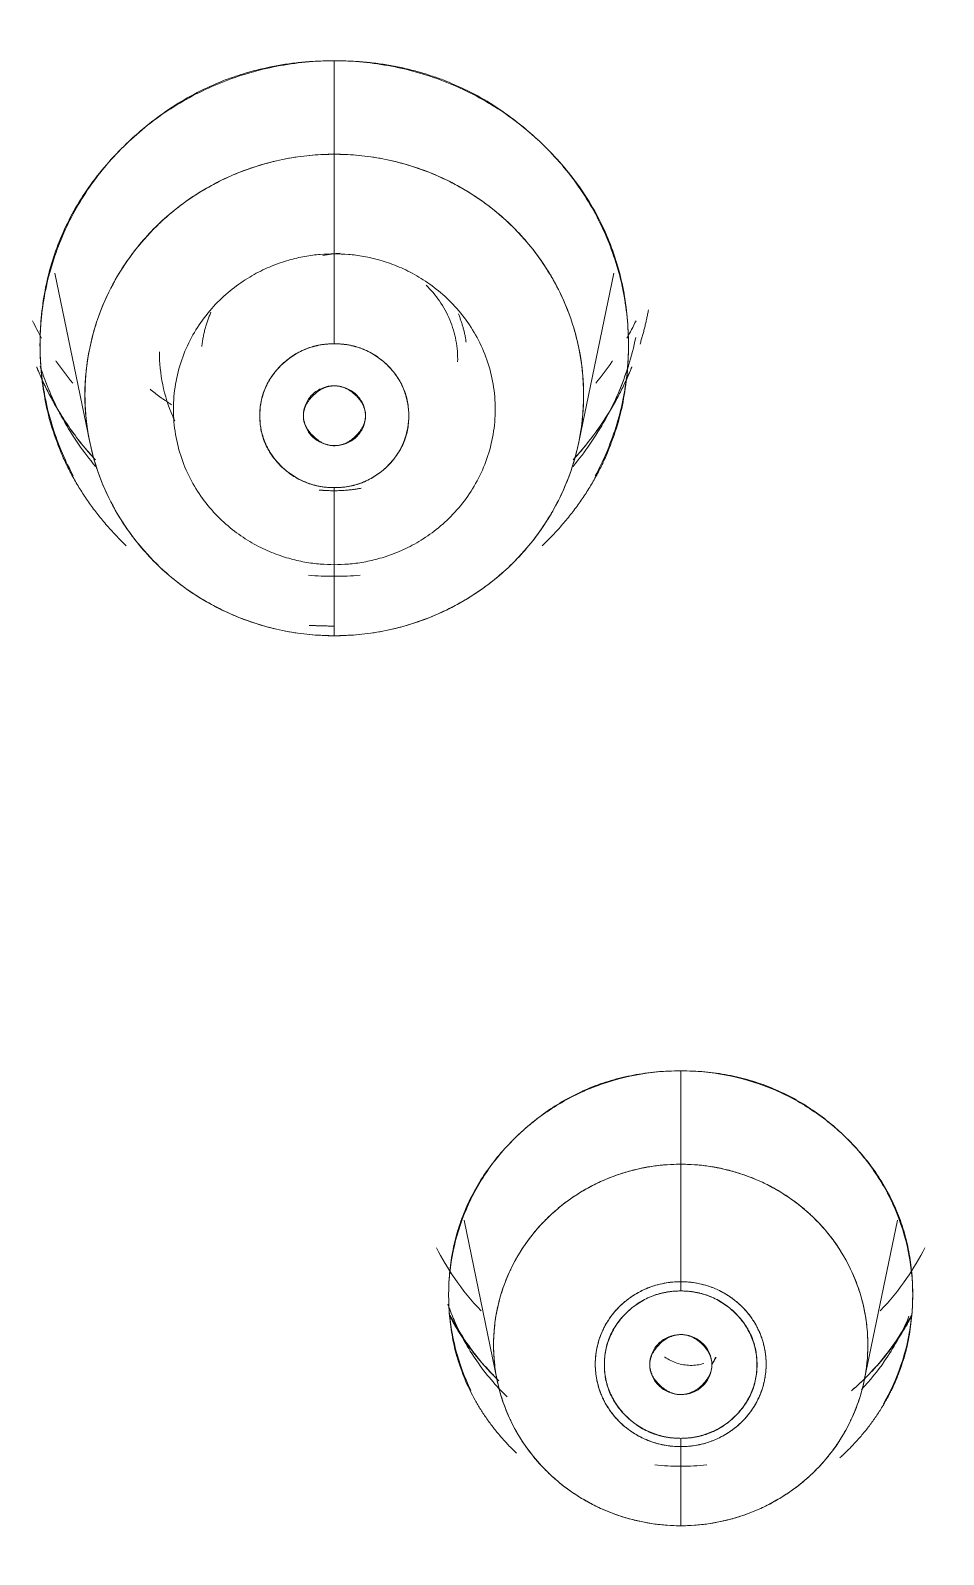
# Model space of a CAD drawing. Header units: inches. Extents: x 1105 to 1525, y -292 to 302.
# Drawn here: x 1158.01 to 1164.6, y 4.59 to 15.59 of the extents above; entities that cross this region are included whole.
import ezdxf

# ---------------------------------------------------------------- set-up
doc = ezdxf.new("R2010")
doc.units = ezdxf.units.IN
doc.header["$LTSCALE"] = 2.42
doc.header["$MEASUREMENT"] = 0
doc.layers.get('0').update_dxf_attribs({"linetype": 'CONTINUOUS'})

msp = doc.modelspace()

# ---------------------------------------------------------------- linework, layer by layer
at = {"linetype": 'Continuous', "lineweight": 18, "extrusion": (0, 1, 0)}
for p, q in [((1158.184, 13.837), (1158.436, 12.617)), ((1161.965, 12.617), (1162.217, 13.837)), ((1161.137, 7), (1161.376, 5.843)), ((1164.025, 5.843), (1164.264, 7))]:
    msp.add_line(p, q, dxfattribs=at)
at = {"linetype": 'Continuous', "lineweight": 18}
for points, degree, knots in [([(1183.16, -24.844), (1173.054, -20.203), (1165.122, -12.575), (1157.612, -5.352), (1152.851, 3.801), (1148.1, 12.935), (1146.579, 23.056), (1145.102, 32.89), (1146.829, 42.688), (1148.577, 52.61), (1153.437, 61.514), (1158.373, 70.556), (1166.012, 77.63), (1173.092, 84.183), (1181.872, 88.451), (1188.537, 91.69), (1195.817, 93.394)], 2, [0, 0, 0, 0.125, 0.125, 0.25, 0.25, 0.375, 0.375, 0.5, 0.5, 0.625, 0.625, 0.75, 0.75, 0.875, 0.875, 1, 1, 1]), ([(1195.817, 93.394), (1194.604, 93.111), (1192.161, 92.467), (1188.553, 91.294), (1184.946, 89.889), (1181.244, 88.191), (1177.326, 86.085), (1173.184, 83.461), (1169.003, 80.328), (1165, 76.776), (1161.318, 72.914), (1157.993, 68.788), (1155.031, 64.407), (1152.453, 59.802), (1150.289, 55.026), (1148.555, 50.141), (1147.254, 45.198), (1146.376, 40.219), (1145.911, 35.194), (1145.864, 30.105), (1146.249, 24.963), (1147.079, 19.816), (1148.354, 14.729), (1150.061, 9.758), (1152.188, 4.944), (1154.719, 0.32), (1157.639, -4.089), (1160.936, -8.26), (1164.57, -12.14), (1168.497, -15.693), (1172.779, -18.975), (1177.638, -22.093), (1181.216, -23.951), (1183.16, -24.844)], 3, [0, 0, 0, 0, 0.02331, 0.047285, 0.07108, 0.095945, 0.123802, 0.154795, 0.1884, 0.222556, 0.25624, 0.289837, 0.323579, 0.357347, 0.390978, 0.424296, 0.45713, 0.48953, 0.52189, 0.554616, 0.587855, 0.621501, 0.655267, 0.688982, 0.722689, 0.756391, 0.790045, 0.823824, 0.857771, 0.891138, 0.924242, 0.959792, 1, 1, 1, 1]), ([(1195.887, 93.19), (1194.269, 92.811), (1192.665, 92.372), (1189.498, 91.376), (1187.934, 90.819), (1184.855, 89.592), (1183.34, 88.921), (1180.368, 87.468), (1178.911, 86.687), (1176.063, 85.018), (1174.672, 84.131), (1171.966, 82.256), (1170.649, 81.268), (1168.1, 79.198), (1166.866, 78.116), (1164.488, 75.862), (1163.344, 74.692), (1161.153, 72.269), (1160.105, 71.017), (1158.113, 68.438), (1157.168, 67.112), (1155.387, 64.394), (1154.55, 63.001), (1152.99, 60.158), (1152.267, 58.708), (1150.938, 55.758), (1150.332, 54.258), (1149.241, 51.218), (1148.756, 49.678), (1147.91, 46.566), (1147.549, 44.995), (1146.953, 41.829), (1146.718, 40.235), (1146.376, 37.035), (1146.269, 35.429), (1146.182, 32.212), (1146.202, 30.603), (1146.372, 27.389), (1146.52, 25.786), (1146.944, 22.595), (1147.22, 21.007), (1147.897, 17.857), (1148.298, 16.294), (1149.223, 13.203), (1149.748, 11.675), (1150.916, 8.662), (1151.56, 7.178), (1152.965, 4.26), (1153.725, 2.828), (1155.357, 0.023), (1156.229, -1.349), (1158.08, -4.024), (1159.058, -5.327), (1161.116, -7.857), (1162.195, -9.084), (1164.448, -11.454), (1165.622, -12.597), (1168.057, -14.792), (1169.318, -15.845), (1171.92, -17.853), (1173.26, -18.809), (1176.014, -20.619), (1177.427, -21.473), (1179.594, -22.672), (1180.325, -23.059), (1181.8, -23.805), (1182.545, -24.164), (1183.297, -24.509)], 3, [0, 0, 0, 0, 0.03125, 0.03125, 0.0625, 0.0625, 0.09375, 0.09375, 0.125, 0.125, 0.15625, 0.15625, 0.1875, 0.1875, 0.21875, 0.21875, 0.25, 0.25, 0.28125, 0.28125, 0.3125, 0.3125, 0.34375, 0.34375, 0.375, 0.375, 0.40625, 0.40625, 0.4375, 0.4375, 0.46875, 0.46875, 0.5, 0.5, 0.53125, 0.53125, 0.5625, 0.5625, 0.59375, 0.59375, 0.625, 0.625, 0.65625, 0.65625, 0.6875, 0.6875, 0.71875, 0.71875, 0.75, 0.75, 0.78125, 0.78125, 0.8125, 0.8125, 0.84375, 0.84375, 0.875, 0.875, 0.90625, 0.90625, 0.9375, 0.9375, 0.96875, 0.96875, 0.984375, 0.984375, 1, 1, 1, 1]), ([(1183.289, -24.505), (1181.354, -23.617), (1177.792, -21.767), (1172.956, -18.664), (1168.694, -15.396), (1164.784, -11.86), (1161.167, -7.998), (1157.885, -3.846), (1154.979, 0.543), (1152.459, 5.146), (1150.342, 9.938), (1148.642, 14.885), (1147.374, 19.949), (1146.548, 25.073), (1146.164, 30.191), (1146.211, 35.257), (1146.674, 40.259), (1147.548, 45.215), (1148.843, 50.135), (1150.569, 54.998), (1152.723, 59.751), (1155.289, 64.335), (1158.238, 68.696), (1161.548, 72.803), (1165.213, 76.647), (1169.197, 80.184), (1173.359, 83.302), (1177.482, 85.914), (1181.382, 88.011), (1185.067, 89.7), (1188.657, 91.099), (1192.249, 92.266), (1194.68, 92.907), (1195.887, 93.19)], 3, [0, 0, 0, 0, 0.040208, 0.075758, 0.108862, 0.142229, 0.176176, 0.209955, 0.243609, 0.277311, 0.311018, 0.344733, 0.378499, 0.412145, 0.445384, 0.47811, 0.51047, 0.54287, 0.575704, 0.609022, 0.642653, 0.676421, 0.710163, 0.74376, 0.777444, 0.8116, 0.845205, 0.876198, 0.904055, 0.92892, 0.952715, 0.97669, 1, 1, 1, 1]), ([(1195.942, 92.944), (1195.278, 92.788), (1193.932, 92.452), (1191.85, 91.861), (1189.626, 91.148), (1187.206, 90.273), (1184.57, 89.197), (1181.68, 87.861), (1178.509, 86.193), (1175.108, 84.144), (1171.604, 81.714), (1168.128, 78.936), (1164.76, 75.832), (1161.565, 72.424), (1158.626, 68.779), (1156.017, 64.998), (1153.763, 61.162), (1151.828, 57.263), (1150.148, 53.183), (1148.696, 48.764), (1147.526, 43.952), (1146.74, 38.894), (1146.394, 33.871), (1146.456, 29.107), (1146.854, 24.645), (1147.546, 20.374), (1148.538, 16.159), (1149.858, 11.935), (1151.527, 7.71), (1153.556, 3.523), (1155.953, -0.594), (1158.733, -4.617), (1161.903, -8.507), (1165.434, -12.192), (1169.312, -15.634), (1173.576, -18.842), (1178.27, -21.793), (1181.643, -23.525), (1183.389, -24.327)], 3, [0, 0, 0, 0, 0.012877, 0.026182, 0.040866, 0.057017, 0.074851, 0.094746, 0.117357, 0.142822, 0.1702, 0.198546, 0.22774, 0.257817, 0.288122, 0.317765, 0.346344, 0.374075, 0.40202, 0.431901, 0.46441, 0.498312, 0.531537, 0.562478, 0.591123, 0.618801, 0.646723, 0.67536, 0.704779, 0.734836, 0.765433, 0.796801, 0.829058, 0.861893, 0.894616, 0.928155, 0.963584, 1, 1, 1, 1]), ([(1183.475, -24.204), (1181.734, -23.404), (1178.372, -21.678), (1173.692, -18.736), (1169.441, -15.537), (1165.576, -12.106), (1162.055, -8.433), (1158.895, -4.554), (1156.123, -0.544), (1153.734, 3.56), (1151.711, 7.734), (1150.047, 11.946), (1148.731, 16.157), (1147.742, 20.36), (1147.053, 24.618), (1146.656, 29.066), (1146.594, 33.815), (1146.939, 38.822), (1147.722, 43.865), (1148.889, 48.662), (1150.336, 53.068), (1152.011, 57.135), (1153.94, 61.022), (1156.188, 64.846), (1158.788, 68.615), (1161.718, 72.249), (1164.903, 75.646), (1168.261, 78.741), (1171.726, 81.511), (1175.219, 83.933), (1178.61, 85.976), (1181.771, 87.638), (1184.652, 88.97), (1187.28, 90.043), (1189.693, 90.915), (1191.91, 91.625), (1193.986, 92.214), (1195.327, 92.55), (1195.989, 92.705)], 3, [0, 0, 0, 0, 0.036416, 0.071845, 0.105384, 0.138107, 0.170942, 0.203199, 0.234567, 0.265164, 0.295221, 0.32464, 0.353277, 0.381199, 0.408877, 0.437522, 0.468463, 0.501688, 0.53559, 0.568099, 0.59798, 0.625925, 0.653656, 0.682235, 0.711878, 0.742183, 0.77226, 0.801454, 0.8298, 0.857178, 0.882643, 0.905254, 0.925149, 0.942983, 0.959134, 0.973818, 0.987123, 1, 1, 1, 1]), ([(1195.989, 92.705), (1190.909, 91.516), (1186.093, 89.553), (1178.41, 86.421), (1171.798, 81.502), (1163.367, 75.231), (1157.464, 66.671), (1151.741, 58.371), (1148.987, 48.775), (1147.391, 43.216), (1146.878, 37.49), (1146.396, 32.1), (1146.878, 26.727), (1147.761, 16.884), (1151.751, 7.786), (1153.875, 2.943), (1156.81, -1.487), (1159.909, -6.167), (1163.819, -10.247), (1167.839, -14.442), (1172.559, -17.845), (1177.695, -21.549), (1183.475, -24.204)], 2, [0, 0, 0, 0.125, 0.125, 0.25, 0.25, 0.375, 0.375, 0.5, 0.5, 0.5625, 0.5625, 0.625, 0.625, 0.75, 0.75, 0.8125, 0.8125, 0.875, 0.875, 0.9375, 0.9375, 1, 1, 1]), ([(1181.299, -25.267), (1178.565, -23.938), (1173.289, -20.914), (1166.096, -15.37), (1159.761, -8.923), (1154.404, -1.695), (1150.129, 6.176), (1147.016, 14.541), (1145.124, 23.24), (1144.7, 29.152), (1144.7, 32.107)], 3, [0, 0, 0, 0, 0.125, 0.25, 0.375, 0.5, 0.625, 0.75, 0.875, 1, 1, 1, 1]), ([(1160.201, 15.37), (1160.062, 15.37), (1159.923, 15.356), (1159.65, 15.304), (1159.516, 15.265), (1159.26, 15.162), (1159.137, 15.099), (1158.905, 14.949), (1158.798, 14.864), (1158.601, 14.674), (1158.512, 14.57), (1158.358, 14.347), (1158.292, 14.228), (1158.186, 13.98), (1158.145, 13.851), (1158.091, 13.587), (1158.077, 13.453), (1158.077, 13.185), (1158.091, 13.05), (1158.145, 12.787), (1158.186, 12.658), (1158.263, 12.479), (1158.289, 12.426), (1158.317, 12.373)], 3, [0, 0, 0, 0, 0.095767, 0.095767, 0.191534, 0.191534, 0.287301, 0.287301, 0.383068, 0.383068, 0.478835, 0.478835, 0.574603, 0.574603, 0.67037, 0.67037, 0.766137, 0.766137, 0.861904, 0.861904, 0.957671, 0.957671, 1, 1, 1, 1]), ([(1158.699, 11.869), (1158.078, 12.469), (1158.077, 14.168), (1159.321, 15.37), (1160.201, 15.37)], 2, [0, 0, 0, 0.333319, 0.66666, 1, 1, 1]), ([(1162.084, 12.373), (1162.112, 12.426), (1162.138, 12.479), (1162.215, 12.658), (1162.256, 12.787), (1162.31, 13.05), (1162.324, 13.185), (1162.324, 13.453), (1162.31, 13.587), (1162.256, 13.851), (1162.215, 13.98), (1162.109, 14.228), (1162.043, 14.347), (1161.889, 14.57), (1161.8, 14.674), (1161.603, 14.864), (1161.496, 14.949), (1161.264, 15.099), (1161.141, 15.162), (1160.885, 15.265), (1160.751, 15.304), (1160.478, 15.356), (1160.339, 15.37), (1160.201, 15.37)], 3, [0, 0, 0, 0, 0.042329, 0.042329, 0.138096, 0.138096, 0.233863, 0.233863, 0.32963, 0.32963, 0.425397, 0.425397, 0.521165, 0.521165, 0.616932, 0.616932, 0.712699, 0.712699, 0.808466, 0.808466, 0.904233, 0.904233, 1, 1, 1, 1]), ([(1160.201, 15.37), (1161.079, 15.37), (1162.323, 14.169), (1162.324, 12.47), (1161.702, 11.869)], 2, [0, 0, 0, 0.33334, 0.666681, 1, 1, 1]), ([(1160.201, 11.219), (1160.083, 11.219), (1159.965, 11.23), (1159.734, 11.274), (1159.621, 11.308), (1159.403, 11.395), (1159.299, 11.449), (1159.103, 11.575), (1159.011, 11.647), (1158.845, 11.808), (1158.77, 11.897), (1158.639, 12.086), (1158.583, 12.187), (1158.493, 12.397), (1158.459, 12.506), (1158.413, 12.729), (1158.401, 12.843), (1158.401, 13.071), (1158.413, 13.184), (1158.459, 13.408), (1158.493, 13.517), (1158.583, 13.727), (1158.639, 13.828), (1158.77, 14.017), (1158.845, 14.106), (1159.011, 14.266), (1159.103, 14.339), (1159.299, 14.465), (1159.403, 14.519), (1159.621, 14.606), (1159.734, 14.639), (1159.965, 14.684), (1160.083, 14.695), (1160.201, 14.695)], 3, [0, 0, 0, 0, 0.0625, 0.0625, 0.125, 0.125, 0.1875, 0.1875, 0.25, 0.25, 0.3125, 0.3125, 0.375, 0.375, 0.4375, 0.4375, 0.5, 0.5, 0.5625, 0.5625, 0.625, 0.625, 0.6875, 0.6875, 0.75, 0.75, 0.8125, 0.8125, 0.875, 0.875, 0.9375, 0.9375, 1, 1, 1, 1]), ([(1160.201, 14.695), (1160.318, 14.695), (1160.436, 14.684), (1160.667, 14.639), (1160.78, 14.606), (1160.998, 14.519), (1161.102, 14.465), (1161.298, 14.339), (1161.39, 14.266), (1161.556, 14.106), (1161.631, 14.017), (1161.762, 13.828), (1161.818, 13.727), (1161.908, 13.517), (1161.942, 13.408), (1161.988, 13.184), (1162, 13.071), (1162, 12.843), (1161.988, 12.729), (1161.942, 12.506), (1161.908, 12.397), (1161.818, 12.187), (1161.762, 12.086), (1161.631, 11.897), (1161.556, 11.808), (1161.39, 11.647), (1161.298, 11.575), (1161.102, 11.449), (1160.998, 11.395), (1160.78, 11.308), (1160.667, 11.274), (1160.436, 11.23), (1160.318, 11.219), (1160.201, 11.219)], 3, [0, 0, 0, 0, 0.0625, 0.0625, 0.125, 0.125, 0.1875, 0.1875, 0.25, 0.25, 0.3125, 0.3125, 0.375, 0.375, 0.4375, 0.4375, 0.5, 0.5, 0.5625, 0.5625, 0.625, 0.625, 0.6875, 0.6875, 0.75, 0.75, 0.8125, 0.8125, 0.875, 0.875, 0.9375, 0.9375, 1, 1, 1, 1]), ([(1160.201, 13.976), (1160.201, 13.948), (1160.201, 13.873), (1160.201, 13.767), (1160.201, 13.65), (1160.201, 13.549), (1160.201, 13.452), (1160.201, 13.374), (1160.201, 13.327)], 3, [0, 0, 0, 0, 0.122135, 0.34583, 0.503808, 0.646393, 0.80598, 1, 1, 1, 1]), ([(1160.201, 13.327), (1160.201, 13.374), (1160.201, 13.452), (1160.201, 13.549), (1160.201, 13.65), (1160.201, 13.767), (1160.201, 13.873), (1160.201, 13.948), (1160.201, 13.976)], 3, [0, 0, 0, 0, 0.19402, 0.353607, 0.496192, 0.65417, 0.877865, 1, 1, 1, 1]), ([(1146.442, 13.676), (1146.707, 12.831), (1147.323, 10.992), (1148.422, 8.138), (1149.773, 5.076), (1151.355, 1.962), (1153.141, -1.124), (1154.99, -3.944), (1156.927, -6.599), (1159.002, -9.176), (1161.479, -11.936), (1164.399, -14.828), (1167.806, -17.791), (1171.739, -20.752), (1176.104, -23.553), (1179.234, -25.214), (1180.83, -25.981)], 3, [0, 0, 0, 0, 0.04888, 0.107521, 0.171529, 0.236779, 0.30327, 0.371003, 0.42517, 0.486582, 0.555287, 0.631283, 0.71457, 0.805147, 0.903011, 1, 1, 1, 1]), ([(1160.863, 13.751), (1160.898, 13.716), (1160.931, 13.677), (1160.989, 13.593), (1161.014, 13.547), (1161.054, 13.451), (1161.069, 13.401), (1161.088, 13.299), (1161.092, 13.247), (1161.091, 13.196)], 3, [0, 0, 0, 0, 0.240555, 0.240555, 0.493703, 0.493703, 0.746852, 0.746852, 1, 1, 1, 1]), ([(1162.376, 13.372), (1162.348, 13.235), (1162.306, 13.101), (1162.195, 12.842), (1162.126, 12.718), (1162.007, 12.546), (1161.967, 12.493), (1161.924, 12.442)], 3, [0, 0, 0, 0, 0.404255, 0.404255, 0.809524, 0.809524, 1, 1, 1, 1]), ([(1158.313, 13.042), (1158.272, 13.092), (1158.233, 13.144), (1158.195, 13.199), (1158.193, 13.201), (1158.192, 13.203)], 3, [0, 0, 0, 0, 0.961053, 0.961053, 1, 1, 1, 1]), ([(1159.05, 12.77), (1159.044, 12.781), (1159.04, 12.792), (1159.003, 12.876), (1158.979, 12.953), (1158.947, 13.11), (1158.939, 13.189), (1158.939, 13.269)], 3, [0, 0, 0, 0, 0.070091, 0.070091, 0.535046, 0.535046, 1, 1, 1, 1]), ([(1162.209, 13.203), (1162.208, 13.201), (1162.206, 13.199), (1162.168, 13.144), (1162.129, 13.092), (1162.088, 13.042)], 3, [0, 0, 0, 0, 0.038946, 0.038946, 1, 1, 1, 1]), ([(1158.477, 12.488), (1158.221, 12.766), (1158.062, 13.137), (1158.053, 13.16)], 2, [0, 0, 0, 0.938432, 1, 1, 1]), ([(1158.078, 13.166), (1158.099, 13.1), (1158.123, 13.035), (1158.206, 12.842), (1158.275, 12.718), (1158.394, 12.546), (1158.434, 12.493), (1158.477, 12.442)], 3, [0, 0, 0, 0, 0.250287, 0.250287, 0.760296, 0.760296, 1, 1, 1, 1]), ([(1158.078, 13.101), (1158.134, 12.971), (1158.204, 12.846), (1158.343, 12.645), (1158.408, 12.564), (1158.477, 12.488)], 3, [0, 0, 0, 0, 0.580703, 0.580703, 1, 1, 1, 1]), ([(1161.924, 12.442), (1161.967, 12.493), (1162.007, 12.546), (1162.126, 12.718), (1162.195, 12.842), (1162.278, 13.035), (1162.302, 13.1), (1162.323, 13.166)], 3, [0, 0, 0, 0, 0.239705, 0.239705, 0.749713, 0.749713, 1, 1, 1, 1]), ([(1162.348, 13.16), (1162.339, 13.137), (1162.181, 12.767), (1161.924, 12.488)], 2, [0, 0, 0, 0.061405, 1, 1, 1]), ([(1161.924, 12.488), (1161.993, 12.564), (1162.058, 12.645), (1162.197, 12.846), (1162.267, 12.971), (1162.323, 13.101)], 3, [0, 0, 0, 0, 0.419296, 0.419296, 1, 1, 1, 1]), ([(1158.477, 12.442), (1158.434, 12.493), (1158.394, 12.546), (1158.275, 12.718), (1158.206, 12.842), (1158.14, 12.997), (1158.129, 13.024), (1158.119, 13.05)], 3, [0, 0, 0, 0, 0.281395, 0.281395, 0.880108, 0.880108, 1, 1, 1, 1]), ([(1160.426, 12.807), (1160.426, 12.836), (1160.42, 12.864), (1160.397, 12.916), (1160.38, 12.94), (1160.338, 12.98), (1160.313, 12.996), (1160.259, 13.018), (1160.23, 13.023), (1160.171, 13.024), (1160.142, 13.018), (1160.088, 12.996), (1160.063, 12.981), (1160.022, 12.941), (1160.006, 12.917), (1159.983, 12.864), (1159.978, 12.836), (1159.978, 12.807)], 3, [0, 0, 0, 0, 0.125, 0.125, 0.25, 0.25, 0.375, 0.375, 0.5, 0.5, 0.625, 0.625, 0.75, 0.75, 0.875, 0.875, 1, 1, 1, 1]), ([(1159.978, 12.807), (1159.979, 12.885), (1160.117, 13.022), (1160.202, 13.023), (1160.283, 13.024), (1160.356, 12.954), (1160.425, 12.887), (1160.426, 12.807)], 2, [0, 0, 0, 0.25, 0.5, 0.5, 0.75, 0.75, 1, 1, 1]), ([(1159.978, 12.807), (1159.978, 12.78), (1159.983, 12.752), (1160.006, 12.7), (1160.022, 12.676), (1160.063, 12.636), (1160.088, 12.62), (1160.142, 12.598), (1160.171, 12.592), (1160.23, 12.591), (1160.259, 12.596), (1160.313, 12.618), (1160.338, 12.633), (1160.38, 12.673), (1160.397, 12.697), (1160.42, 12.75), (1160.426, 12.779), (1160.426, 12.807)], 3, [0, 0, 0, 0, 0.125, 0.125, 0.25, 0.25, 0.375, 0.375, 0.5, 0.5, 0.625, 0.625, 0.75, 0.75, 0.875, 0.875, 1, 1, 1, 1]), ([(1160.426, 12.807), (1160.425, 12.73), (1160.287, 12.592), (1160.202, 12.591), (1160.121, 12.59), (1160.048, 12.661), (1159.979, 12.728), (1159.978, 12.807)], 2, [0, 0, 0, 0.25, 0.5, 0.5, 0.75, 0.75, 1, 1, 1]), ([(1160.395, 12.284), (1160.301, 12.266), (1160.145, 12.266), (1160.092, 12.271)], 2, [0, 0, 0, 0.644497, 1, 1, 1]), ([(1160.201, 12.288), (1160.201, 12.241), (1160.201, 12.168), (1160.201, 12.115), (1160.201, 12.037), (1160.201, 11.938), (1160.201, 11.825), (1160.201, 11.755), (1160.201, 11.732)], 3, [0, 0, 0, 0, 0.19402, 0.353607, 0.496192, 0.65417, 0.877865, 1, 1, 1, 1]), ([(1160.201, 11.732), (1160.201, 11.755), (1160.201, 11.825), (1160.201, 11.938), (1160.201, 12.037), (1160.201, 12.115), (1160.201, 12.168), (1160.201, 12.241), (1160.201, 12.288)], 3, [0, 0, 0, 0, 0.122135, 0.34583, 0.503808, 0.646393, 0.80598, 1, 1, 1, 1]), ([(1160.201, 11.65), (1160.201, 11.651), (1160.201, 11.652), (1160.201, 11.657), (1160.201, 11.66), (1160.201, 11.659), (1160.201, 11.655), (1160.201, 11.648)], 3, [0, 0, 0, 0, 0.051806, 0.051806, 0.525903, 0.525903, 1, 1, 1, 1]), ([(1160.201, 11.648), (1160.201, 11.655), (1160.201, 11.659), (1160.201, 11.66), (1160.201, 11.657), (1160.201, 11.652), (1160.201, 11.651), (1160.201, 11.65)], 3, [0, 0, 0, 0, 0.474097, 0.474097, 0.948194, 0.948194, 1, 1, 1, 1]), ([(1162.701, 8.078), (1162.591, 8.078), (1162.481, 8.068), (1162.266, 8.026), (1162.161, 7.996), (1161.958, 7.915), (1161.861, 7.864), (1161.679, 7.747), (1161.594, 7.679), (1161.439, 7.53), (1161.369, 7.447), (1161.247, 7.271), (1161.196, 7.178), (1161.112, 6.982), (1161.08, 6.88), (1161.037, 6.673), (1161.026, 6.567), (1161.026, 6.355), (1161.037, 6.249), (1161.08, 6.041), (1161.112, 5.94), (1161.164, 5.818), (1161.175, 5.794), (1161.187, 5.77)], 3, [0, 0, 0, 0, 0.097575, 0.097575, 0.195151, 0.195151, 0.292726, 0.292726, 0.390301, 0.390301, 0.487876, 0.487876, 0.585452, 0.585452, 0.683027, 0.683027, 0.780602, 0.780602, 0.878177, 0.878177, 0.975753, 0.975753, 1, 1, 1, 1]), ([(1161.516, 5.317), (1161.026, 5.79), (1161.026, 7.13), (1162.006, 8.078), (1162.701, 8.078)], 2, [0, 0, 0, 0.333319, 0.66666, 1, 1, 1]), ([(1164.163, 5.674), (1164.195, 5.728), (1164.223, 5.784), (1164.289, 5.94), (1164.321, 6.041), (1164.364, 6.249), (1164.375, 6.355), (1164.375, 6.567), (1164.364, 6.673), (1164.321, 6.88), (1164.289, 6.982), (1164.206, 7.178), (1164.154, 7.271), (1164.032, 7.447), (1163.962, 7.53), (1163.807, 7.679), (1163.722, 7.747), (1163.54, 7.864), (1163.443, 7.915), (1163.24, 7.996), (1163.135, 8.026), (1162.92, 8.068), (1162.81, 8.078), (1162.701, 8.078)], 3, [0, 0, 0, 0, 0.055624, 0.055624, 0.150061, 0.150061, 0.244499, 0.244499, 0.338937, 0.338937, 0.433374, 0.433374, 0.527812, 0.527812, 0.622249, 0.622249, 0.716687, 0.716687, 0.811125, 0.811125, 0.905562, 0.905562, 1, 1, 1, 1]), ([(1162.701, 8.078), (1163.394, 8.078), (1164.375, 7.132), (1164.375, 5.792), (1163.867, 5.3), (1163.849, 5.284)], 2, [0, 0, 0, 0.32936, 0.658721, 0.988081, 1, 1, 1]), ([(1162.701, 4.794), (1162.612, 4.794), (1162.524, 4.803), (1162.35, 4.836), (1162.265, 4.861), (1162.102, 4.926), (1162.024, 4.967), (1161.877, 5.061), (1161.808, 5.116), (1161.683, 5.237), (1161.627, 5.303), (1161.528, 5.445), (1161.486, 5.521), (1161.419, 5.678), (1161.393, 5.761), (1161.358, 5.928), (1161.35, 6.013), (1161.35, 6.184), (1161.358, 6.27), (1161.393, 6.437), (1161.419, 6.519), (1161.486, 6.677), (1161.528, 6.753), (1161.627, 6.895), (1161.683, 6.961), (1161.808, 7.082), (1161.877, 7.136), (1162.024, 7.231), (1162.102, 7.272), (1162.265, 7.337), (1162.35, 7.362), (1162.524, 7.395), (1162.612, 7.404), (1162.701, 7.404)], 3, [0, 0, 0, 0, 0.0625, 0.0625, 0.125, 0.125, 0.1875, 0.1875, 0.25, 0.25, 0.3125, 0.3125, 0.375, 0.375, 0.4375, 0.4375, 0.5, 0.5, 0.5625, 0.5625, 0.625, 0.625, 0.6875, 0.6875, 0.75, 0.75, 0.8125, 0.8125, 0.875, 0.875, 0.9375, 0.9375, 1, 1, 1, 1]), ([(1162.701, 7.404), (1162.789, 7.404), (1162.877, 7.395), (1163.051, 7.362), (1163.136, 7.337), (1163.299, 7.272), (1163.377, 7.231), (1163.524, 7.136), (1163.593, 7.082), (1163.718, 6.961), (1163.775, 6.895), (1163.873, 6.753), (1163.915, 6.677), (1163.982, 6.519), (1164.008, 6.437), (1164.043, 6.27), (1164.051, 6.184), (1164.051, 6.013), (1164.043, 5.928), (1164.008, 5.761), (1163.982, 5.678), (1163.915, 5.521), (1163.873, 5.445), (1163.775, 5.303), (1163.718, 5.237), (1163.593, 5.116), (1163.524, 5.061), (1163.377, 4.967), (1163.299, 4.926), (1163.136, 4.861), (1163.051, 4.836), (1162.877, 4.803), (1162.789, 4.794), (1162.701, 4.794)], 3, [0, 0, 0, 0, 0.0625, 0.0625, 0.125, 0.125, 0.1875, 0.1875, 0.25, 0.25, 0.3125, 0.3125, 0.375, 0.375, 0.4375, 0.4375, 0.5, 0.5, 0.5625, 0.5625, 0.625, 0.625, 0.6875, 0.6875, 0.75, 0.75, 0.8125, 0.8125, 0.875, 0.875, 0.9375, 0.9375, 1, 1, 1, 1]), ([(1160.938, 6.801), (1160.977, 6.724), (1161.021, 6.65), (1161.127, 6.497), (1161.19, 6.419), (1161.26, 6.346)], 3, [0, 0, 0, 0, 0.461241, 0.461241, 1, 1, 1, 1]), ([(1161.26, 6.346), (1161.19, 6.419), (1161.127, 6.497), (1161.021, 6.65), (1160.977, 6.724), (1160.938, 6.801)], 3, [0, 0, 0, 0, 0.538758, 0.538758, 1, 1, 1, 1]), ([(1164.141, 6.346), (1164.211, 6.419), (1164.274, 6.497), (1164.38, 6.65), (1164.424, 6.724), (1164.463, 6.801)], 3, [0, 0, 0, 0, 0.538758, 0.538758, 1, 1, 1, 1]), ([(1164.463, 6.801), (1164.424, 6.724), (1164.38, 6.65), (1164.274, 6.497), (1164.211, 6.419), (1164.141, 6.346)], 3, [0, 0, 0, 0, 0.461241, 0.461241, 1, 1, 1, 1]), ([(1162.701, 6.556), (1162.66, 6.556), (1162.62, 6.552), (1162.541, 6.537), (1162.502, 6.525), (1162.427, 6.496), (1162.391, 6.477), (1162.324, 6.434), (1162.293, 6.409), (1162.236, 6.354), (1162.21, 6.324), (1162.165, 6.259), (1162.146, 6.224), (1162.115, 6.152), (1162.104, 6.115), (1162.088, 6.038), (1162.084, 5.999), (1162.084, 5.921), (1162.088, 5.882), (1162.104, 5.806), (1162.115, 5.768), (1162.146, 5.696), (1162.165, 5.662), (1162.21, 5.597), (1162.236, 5.567), (1162.293, 5.511), (1162.324, 5.487), (1162.391, 5.443), (1162.427, 5.425), (1162.502, 5.395), (1162.541, 5.384), (1162.62, 5.368), (1162.66, 5.365), (1162.701, 5.365)], 3, [0, 0, 0, 0, 0.0625, 0.0625, 0.125, 0.125, 0.1875, 0.1875, 0.25, 0.25, 0.3125, 0.3125, 0.375, 0.375, 0.4375, 0.4375, 0.5, 0.5, 0.5625, 0.5625, 0.625, 0.625, 0.6875, 0.6875, 0.75, 0.75, 0.8125, 0.8125, 0.875, 0.875, 0.9375, 0.9375, 1, 1, 1, 1]), ([(1162.701, 5.365), (1162.741, 5.365), (1162.781, 5.368), (1162.86, 5.384), (1162.899, 5.395), (1162.974, 5.425), (1163.01, 5.443), (1163.077, 5.487), (1163.108, 5.511), (1163.165, 5.567), (1163.191, 5.597), (1163.236, 5.662), (1163.255, 5.696), (1163.286, 5.768), (1163.297, 5.806), (1163.313, 5.882), (1163.317, 5.921), (1163.317, 5.999), (1163.313, 6.038), (1163.297, 6.115), (1163.286, 6.152), (1163.255, 6.224), (1163.236, 6.259), (1163.191, 6.324), (1163.165, 6.354), (1163.108, 6.409), (1163.077, 6.434), (1163.01, 6.477), (1162.974, 6.496), (1162.899, 6.525), (1162.86, 6.537), (1162.781, 6.552), (1162.741, 6.556), (1162.701, 6.556)], 3, [0, 0, 0, 0, 0.0625, 0.0625, 0.125, 0.125, 0.1875, 0.1875, 0.25, 0.25, 0.3125, 0.3125, 0.375, 0.375, 0.4375, 0.4375, 0.5, 0.5, 0.5625, 0.5625, 0.625, 0.625, 0.6875, 0.6875, 0.75, 0.75, 0.8125, 0.8125, 0.875, 0.875, 0.9375, 0.9375, 1, 1, 1, 1]), ([(1161.021, 6.393), (1161.034, 6.355), (1161.049, 6.317), (1161.109, 6.176), (1161.164, 6.077), (1161.293, 5.891), (1161.367, 5.804), (1161.449, 5.724)], 3, [0, 0, 0, 0, 0.153797, 0.153797, 0.576899, 0.576899, 1, 1, 1, 1]), ([(1162.701, 5.425), (1162.664, 5.425), (1162.628, 5.429), (1162.558, 5.442), (1162.523, 5.453), (1162.456, 5.479), (1162.424, 5.496), (1162.365, 5.534), (1162.337, 5.557), (1162.286, 5.606), (1162.263, 5.633), (1162.223, 5.691), (1162.205, 5.722), (1162.178, 5.786), (1162.167, 5.819), (1162.153, 5.888), (1162.15, 5.923), (1162.15, 5.992), (1162.153, 6.027), (1162.167, 6.095), (1162.178, 6.129), (1162.205, 6.193), (1162.223, 6.224), (1162.263, 6.282), (1162.286, 6.309), (1162.337, 6.358), (1162.365, 6.38), (1162.424, 6.419), (1162.456, 6.436), (1162.523, 6.462), (1162.558, 6.472), (1162.628, 6.486), (1162.664, 6.489), (1162.701, 6.489)], 3, [0, 0, 0, 0, 0.0625, 0.0625, 0.125, 0.125, 0.1875, 0.1875, 0.25, 0.25, 0.3125, 0.3125, 0.375, 0.375, 0.4375, 0.4375, 0.5, 0.5, 0.5625, 0.5625, 0.625, 0.625, 0.6875, 0.6875, 0.75, 0.75, 0.8125, 0.8125, 0.875, 0.875, 0.9375, 0.9375, 1, 1, 1, 1]), ([(1162.701, 6.489), (1162.737, 6.489), (1162.773, 6.486), (1162.843, 6.472), (1162.878, 6.462), (1162.945, 6.436), (1162.977, 6.419), (1163.036, 6.38), (1163.064, 6.358), (1163.115, 6.309), (1163.138, 6.282), (1163.178, 6.224), (1163.196, 6.193), (1163.223, 6.129), (1163.234, 6.095), (1163.248, 6.027), (1163.251, 5.992), (1163.251, 5.923), (1163.248, 5.888), (1163.234, 5.819), (1163.223, 5.786), (1163.196, 5.722), (1163.178, 5.691), (1163.138, 5.633), (1163.115, 5.606), (1163.064, 5.557), (1163.036, 5.534), (1162.977, 5.496), (1162.945, 5.479), (1162.878, 5.453), (1162.843, 5.442), (1162.773, 5.429), (1162.737, 5.425), (1162.701, 5.425)], 3, [0, 0, 0, 0, 0.0625, 0.0625, 0.125, 0.125, 0.1875, 0.1875, 0.25, 0.25, 0.3125, 0.3125, 0.375, 0.375, 0.4375, 0.4375, 0.5, 0.5, 0.5625, 0.5625, 0.625, 0.625, 0.6875, 0.6875, 0.75, 0.75, 0.8125, 0.8125, 0.875, 0.875, 0.9375, 0.9375, 1, 1, 1, 1]), ([(1161.036, 6.315), (1161.072, 6.245), (1161.113, 6.177), (1161.225, 6.015), (1161.303, 5.924), (1161.388, 5.841)], 3, [0, 0, 0, 0, 0.39985, 0.39985, 1, 1, 1, 1]), ([(1161.449, 5.724), (1161.367, 5.804), (1161.293, 5.891), (1161.164, 6.077), (1161.109, 6.176), (1161.06, 6.292), (1161.054, 6.305), (1161.049, 6.319)], 3, [0, 0, 0, 0, 0.470256, 0.470256, 0.940513, 0.940513, 1, 1, 1, 1]), ([(1163.933, 5.768), (1163.96, 5.792), (1163.987, 5.816), (1164.098, 5.924), (1164.176, 6.015), (1164.288, 6.177), (1164.329, 6.245), (1164.365, 6.315)], 3, [0, 0, 0, 0, 0.152359, 0.152359, 0.661071, 0.661071, 1, 1, 1, 1]), ([(1164.362, 6.299), (1164.232, 6.052), (1163.974, 5.803), (1163.933, 5.768)], 2, [0, 0, 0, 0.848769, 1, 1, 1]), ([(1164.005, 5.778), (1164.066, 5.842), (1164.122, 5.911), (1164.237, 6.077), (1164.292, 6.176), (1164.34, 6.288), (1164.344, 6.298), (1164.347, 6.307)], 3, [0, 0, 0, 0, 0.417513, 0.417513, 0.952273, 0.952273, 1, 1, 1, 1]), ([(1164.347, 6.307), (1164.344, 6.298), (1164.34, 6.288), (1164.292, 6.176), (1164.237, 6.077), (1164.122, 5.911), (1164.066, 5.842), (1164.005, 5.778)], 3, [0, 0, 0, 0, 0.047728, 0.047728, 0.582487, 0.582487, 1, 1, 1, 1]), ([(1162.926, 5.957), (1162.926, 5.985), (1162.92, 6.014), (1162.897, 6.066), (1162.88, 6.09), (1162.839, 6.13), (1162.814, 6.146), (1162.759, 6.168), (1162.73, 6.174), (1162.671, 6.174), (1162.642, 6.168), (1162.588, 6.147), (1162.563, 6.131), (1162.522, 6.091), (1162.505, 6.067), (1162.483, 6.014), (1162.477, 5.986), (1162.477, 5.957)], 3, [0, 0, 0, 0, 0.125, 0.125, 0.25, 0.25, 0.375, 0.375, 0.5, 0.5, 0.625, 0.625, 0.75, 0.75, 0.875, 0.875, 1, 1, 1, 1]), ([(1162.477, 5.957), (1162.478, 6.035), (1162.616, 6.173), (1162.702, 6.174), (1162.783, 6.175), (1162.856, 6.104), (1162.925, 6.037), (1162.926, 5.957)], 2, [0, 0, 0, 0.25, 0.5, 0.5, 0.75, 0.75, 1, 1, 1]), ([(1162.477, 5.957), (1162.477, 5.93), (1162.483, 5.902), (1162.505, 5.85), (1162.522, 5.826), (1162.563, 5.786), (1162.588, 5.769), (1162.642, 5.747), (1162.671, 5.741), (1162.73, 5.741), (1162.759, 5.746), (1162.814, 5.767), (1162.839, 5.783), (1162.88, 5.823), (1162.897, 5.847), (1162.92, 5.9), (1162.926, 5.929), (1162.926, 5.957)], 3, [0, 0, 0, 0, 0.125, 0.125, 0.25, 0.25, 0.375, 0.375, 0.5, 0.5, 0.625, 0.625, 0.75, 0.75, 0.875, 0.875, 1, 1, 1, 1]), ([(1162.926, 5.957), (1162.925, 5.88), (1162.787, 5.742), (1162.702, 5.741), (1162.621, 5.74), (1162.547, 5.811), (1162.478, 5.878), (1162.477, 5.957)], 2, [0, 0, 0, 0.25, 0.5, 0.5, 0.75, 0.75, 1, 1, 1]), ([(1162.867, 5.965), (1162.836, 5.956), (1162.77, 5.947), (1162.672, 5.963), (1162.612, 5.993), (1162.585, 6.013), (1162.585, 6.013)], 3, [0, 0, 0, 0, 0.331585, 0.661703, 0.990387, 1, 1, 1, 1]), ([(1162.701, 5.203), (1162.701, 5.203), (1162.701, 5.203), (1162.701, 5.214), (1162.701, 5.222), (1162.701, 5.233), (1162.701, 5.235), (1162.701, 5.234), (1162.701, 5.23), (1162.701, 5.224)], 3, [0, 0, 0, 0, 0.000041, 0.000041, 0.333361, 0.333361, 0.66668, 0.66668, 1, 1, 1, 1])]:
    msp.add_open_spline(points, degree=degree, knots=knots, dxfattribs=at)
for points, degree in [([(1144.7, 32.107), (1144.7, 23.184), (1149.738, 6.011), (1159.431, -9.185), (1173.046, -21.254), (1181.299, -25.267)], 2), ([(1160.201, 15.37), (1160.201, 15.145), (1160.201, 14.92), (1160.201, 14.695)], 3), ([(1160.201, 14.695), (1160.201, 14.92), (1160.201, 15.145), (1160.201, 15.37)], 3), ([(1160.201, 14.695), (1160.201, 14.493), (1160.201, 14.247), (1160.201, 13.976)], 3), ([(1160.201, 13.976), (1160.201, 14.247), (1160.201, 14.493), (1160.201, 14.695)], 3), ([(1160.118, 13.964), (1160.159, 13.972), (1160.201, 13.978), (1160.243, 13.98)], 3), ([(1159.245, 13.307), (1159.259, 13.439), (1159.311, 13.556)], 2), ([(1161.096, 13.543), (1161.137, 13.446), (1161.152, 13.339)], 2), ([(1162.468, 13.571), (1162.445, 13.446), (1162.407, 13.324)], 2), ([(1158.089, 13.367), (1158.066, 13.408), (1158.044, 13.45), (1158.023, 13.493)], 3), ([(1162.378, 13.493), (1162.357, 13.45), (1162.335, 13.408), (1162.312, 13.367)], 3), ([(1160.201, 13.327), (1159.978, 13.327), (1159.663, 13.023), (1159.662, 12.593), (1159.977, 12.288), (1160.201, 12.288)], 2), ([(1160.201, 12.288), (1160.423, 12.288), (1160.738, 12.591), (1160.739, 13.022), (1160.424, 13.327), (1160.201, 13.327)], 2), ([(1159.029, 12.885), (1158.948, 12.937), (1158.871, 12.998)], 2), ([(1160.201, 11.732), (1160.201, 11.508), (1160.201, 11.341), (1160.201, 11.219)], 3), ([(1160.201, 11.219), (1160.201, 11.341), (1160.201, 11.508), (1160.201, 11.732)], 3), ([(1160.014, 11.656), (1160.076, 11.651), (1160.138, 11.648), (1160.201, 11.648)], 3), ([(1160.201, 11.648), (1160.263, 11.648), (1160.325, 11.651), (1160.387, 11.656)], 3), ([(1160.02, 11.294), (1160.11, 11.289), (1160.201, 11.289)], 2), ([(1162.701, 7.404), (1162.701, 7.628), (1162.701, 7.853), (1162.701, 8.078)], 3), ([(1162.701, 8.078), (1162.701, 7.853), (1162.701, 7.628), (1162.701, 7.404)], 3), ([(1162.701, 6.556), (1162.701, 6.534), (1162.701, 6.511), (1162.701, 6.489)], 3), ([(1162.701, 6.489), (1162.701, 6.511), (1162.701, 6.534), (1162.701, 6.556)], 3), ([(1162.701, 6.489), (1162.473, 6.489), (1162.15, 6.179), (1162.149, 5.738), (1162.472, 5.425), (1162.701, 5.425)], 2), ([(1162.701, 5.425), (1162.928, 5.425), (1163.251, 5.736), (1163.252, 6.177), (1162.929, 6.489), (1162.701, 6.489)], 2), ([(1161.388, 5.841), (1161.17, 6.052), (1161.039, 6.299)], 2), ([(1162.926, 5.957), (1162.936, 5.976), (1162.946, 5.994), (1162.956, 6.012)], 3), ([(1162.952, 6.005), (1162.943, 5.989), (1162.935, 5.973), (1162.926, 5.957)], 3), ([(1162.701, 5.425), (1162.701, 5.404), (1162.701, 5.383), (1162.701, 5.365)], 3), ([(1162.701, 5.365), (1162.701, 5.383), (1162.701, 5.404), (1162.701, 5.425)], 3), ([(1162.513, 5.233), (1162.576, 5.227), (1162.638, 5.224), (1162.701, 5.224)], 3), ([(1162.701, 5.224), (1162.638, 5.224), (1162.576, 5.227), (1162.513, 5.233)], 3), ([(1162.888, 5.233), (1162.826, 5.227), (1162.763, 5.224), (1162.701, 5.224)], 3)]:
    msp.add_open_spline(points, degree=degree, dxfattribs=at)
for points, weights in [([(1160.201, 14.695), (1156.602, 14.695), (1156.602, 11.219), (1160.201, 11.219)], [1, 0.333333333333, 0.333333333333, 1]), ([(1160.201, 11.219), (1163.799, 11.219), (1163.799, 14.695), (1160.201, 14.695)], [1, 0.333333333333, 0.333333333333, 1]), ([(1160.201, 13.976), (1157.878, 13.976), (1157.878, 11.732), (1160.201, 11.732)], [1, 0.333333333333, 0.333333333333, 1]), ([(1160.201, 11.732), (1157.878, 11.732), (1157.878, 13.976), (1160.201, 13.976)], [1, 0.333333333333, 0.333333333333, 1]), ([(1160.201, 13.976), (1162.523, 13.976), (1162.523, 11.732), (1160.201, 11.732)], [1, 0.333333333333, 0.333333333333, 1]), ([(1160.201, 11.732), (1162.523, 11.732), (1162.523, 13.976), (1160.201, 13.976)], [1, 0.333333333333, 0.333333333333, 1]), ([(1160.201, 12.288), (1159.125, 12.288), (1159.125, 13.327), (1160.201, 13.327)], [1, 0.333333333333, 0.333333333333, 1]), ([(1160.201, 13.327), (1161.276, 13.327), (1161.276, 12.288), (1160.201, 12.288)], [1, 0.333333333333, 0.333333333333, 1]), ([(1180.797, -25.975), (1164.56, -18.073), (1152.781, -4.809), (1147.092, 11.687)], [0.875600194735, 0.839304358528, 0.84782412408, 0.901159491392]), ([(1162.701, 6.556), (1162.701, 6.867), (1162.701, 7.158), (1162.701, 7.404)], [1.07658400384, 1.04568796523, 1.04568796523, 1.07658400383]), ([(1162.701, 7.404), (1162.701, 7.158), (1162.701, 6.867), (1162.701, 6.556)], [1.07658400383, 1.04568796523, 1.04568796523, 1.07658400384]), ([(1162.701, 4.794), (1162.701, 4.911), (1162.701, 5.107), (1162.701, 5.365)], [1.07658400383, 1.04568796523, 1.04568796523, 1.07658400383]), ([(1162.701, 5.365), (1162.701, 5.107), (1162.701, 4.911), (1162.701, 4.794)], [1.07658400384, 1.04568796524, 1.04568796523, 1.07658400383])]:
    msp.add_rational_spline(points, weights, degree=3, dxfattribs=at)
for points in [[(1162.701, 7.404), (1161.864, 7.404), (1161.35, 6.819), (1161.35, 6.099), (1161.35, 5.379), (1161.864, 4.794), (1162.701, 4.794)], [(1162.701, 4.794), (1163.537, 4.794), (1164.051, 5.379), (1164.051, 6.099), (1164.051, 6.819), (1163.537, 7.404), (1162.701, 7.404)], [(1162.701, 5.365), (1162.319, 5.365), (1162.084, 5.632), (1162.084, 5.96), (1162.084, 6.289), (1162.319, 6.556), (1162.701, 6.556)], [(1162.701, 6.556), (1163.082, 6.556), (1163.317, 6.289), (1163.317, 5.96), (1163.317, 5.632), (1163.082, 5.365), (1162.701, 5.365)]]:
    msp.add_rational_spline(points, [1.07658400383, 0.9418494422, 1.05653471293, 1.42063981603, 1.05653471293, 0.9418494422, 1.07658400383], degree=3, knots=[0, 0, 0, 0, 0.5, 0.5, 0.5, 1, 1, 1, 1], dxfattribs=at)

doc.saveas('drawing.dxf')
